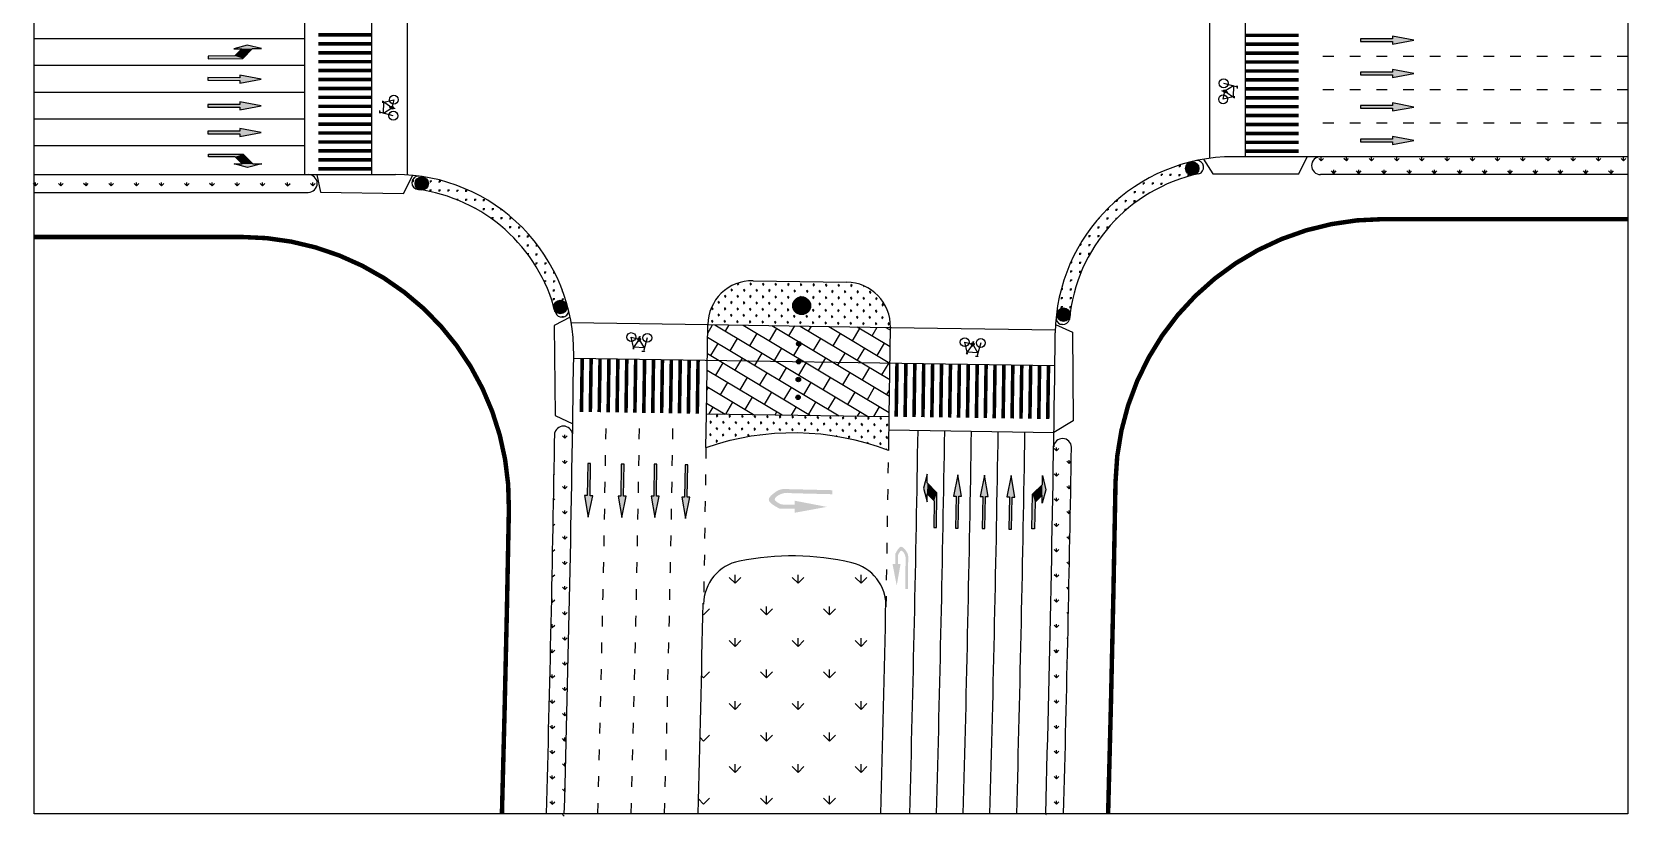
# Model space of a CAD drawing. Header units: millimetres. Extents: x -43661 to -43482, y 34136 to 34325.
# Drawn here: x -43661.1 to -43481.7, y 34136 to 34223.9 of the extents above; entities that cross this region are included whole.
import ezdxf

# ---------------------------------------------------------------- set-up
doc = ezdxf.new("R2010")
doc.units = ezdxf.units.MM
doc.linetypes.add('ACAD_ISO03W100', pattern=[30, 12, -18])
doc.linetypes.add('GHDLHX_500', pattern=[15.1, 12, -0.9, 0.4, -0.5, 0.4, -0.9])
for name, color, linetype in [('ROADMARK', 7, 'Continuous'), ('tj信号灯', 7, 'Continuous'), ('tj桩', 4, 'Continuous'), ('tj绿化带', 3, 'Continuous'), ('tj缓坡', 6, 'Continuous'), ('tj行人驻足区', 30, 'Continuous'), ('tj车道功能', 7, 'Continuous'), ('tj道路标线', 7, 'Continuous'), ('人行横道', 7, 'Continuous'), ('红线', 1, 'GHDLHX_500')]:
    doc.layers.add(name, color=color, linetype=linetype)
pattern_1 = [(179.1245107, (-5806.8841, 76238.623), (-0.717828526, -0.696219941), [0.1875, -1.226713563]), (134.1245107, (-5806.8841, 76238.623), (-0.717828526, -0.696219941), [0.1875, -0.8125]), (224.1245107, (-5806.8841, 76238.623), (0.696219941, -0.717828526), [0.1875, -0.8125])]
pattern_2 = [(314.12451, (-42129.0567, 34151.51604), (0.99988326, -0.01527958), [0.1875, -1.22671356]), (269.12451, (-42129.0567, 34151.516), (0.99988326, -0.0152796), [0.1875, -0.8125]), (359.12451, (-42129.0567, 34151.516), (0.0152796, 0.99988326), [0.1875, -0.8125])]

# ---------------------------------------------------------------- blocks, each defined once
blk = doc.blocks.new('BIKE')
at = {"layer": '人行横道'}
for p, q in [((0, 0), (0.35, 1.41)), ((0.35, 1.41), (0.25, 1.53)), ((0.25, 1.53), (0.55, 1.53)), ((0.28, 1.11), (1.51, 1.1)), ((0.28, 1.11), (0.9, 0.16)), ((0.9, 0.16), (0.87, -0.14)), ((0.9, 0.16), (1.6, 1.23)), ((0.9, 0.16), (0.95, 0.43)), ((1.8, -0.03), (0.9, 0.16)), ((0.95, 0.43), (1.01, 0.42)), ((1.6, 1.23), (1.42, 1.24)), ((1.51, 1.1), (1.8, -0.03)), ((0.87, -0.14), (0.77, -0.11))]:
    blk.add_line(p, q, dxfattribs=at)
for centre, radius in [((0, 0), 0.497), ((0.9, 0.16), 0.158), ((1.8, -0.03), 0.497)]:
    blk.add_circle(centre, radius, dxfattribs=at)
blk = doc.blocks.new('1W')
at = {"layer": 'ROADMARK', "color": 0}
blk.add_lwpolyline([(-0.225, -1.2), (-0.075, -1.2), (-0.075, -3), (0.075, -3), (0.075, -1.2), (0.225, -1.2), (0, 0)], close=True, dxfattribs=at)
for points in [[(-0.225, -1.2), (0.225, -1.2), (0, 0)], [(-0.075, -3), (0.075, -3), (-0.075, -1.2), (0.075, -1.2)]]:
    blk.add_solid(points, dxfattribs=at)
blk = doc.blocks.new('1WT')
at = {"layer": 'ROADMARK', "color": 0}
blk.add_lwpolyline([(0, 0), (0.2, -0.8), (0, -1.55), (0, -1.1), (-0.4, -1.5), (-0.4, -3), (-0.55, -3), (-0.55, -1.05), (0, -0.5)], close=True, dxfattribs=at)
for points in [[(0, 0), (0, -1.55), (0.2, -0.8)], [(-0.55, -1.05), (-0.4, -1.5), (0, -0.5), (0, -1.1)], [(-0.55, -1.05), (-0.4, -1.5), (-0.55, -3), (-0.4, -3)]]:
    blk.add_solid(points, dxfattribs=at)

msp = doc.modelspace()

# ---------------------------------------------------------------- hatches: boundary and pattern name
at = {"layer": 'tj信号灯'}
h = msp.add_hatch(color=4, dxfattribs=at)
edge = h.paths.add_edge_path()
edge.add_arc((-43530.86, 34208.63), 0.75, 0, 360)
h = msp.add_hatch(color=4, dxfattribs=at)
edge = h.paths.add_edge_path()
edge.add_arc((-43617.32, 34206.94), 0.75, 0, 360)
h = msp.add_hatch(color=1, dxfattribs=at)
edge = h.paths.add_edge_path()
edge.add_arc((-43574.69, 34193.24), 1, 0, 360)
h = msp.add_hatch(color=4, dxfattribs=at)
edge = h.paths.add_edge_path()
edge.add_arc((-43601.77, 34193.1), 0.75, 0, 360)
h = msp.add_hatch(color=4, dxfattribs=at)
edge = h.paths.add_edge_path()
edge.add_arc((-43545.3, 34192.24), 0.75, 0, 360)
at = {"layer": 'tj桩'}
h = msp.add_hatch(color=256, dxfattribs=at)
edge = h.paths.add_edge_path()
edge.add_arc((-43575, 34188.97), 0.25, 0, 360)
h = msp.add_hatch(color=256, dxfattribs=at)
edge = h.paths.add_edge_path()
edge.add_arc((-43575.03, 34186.97), 0.25, 0, 360)
h = msp.add_hatch(color=256, dxfattribs=at)
edge = h.paths.add_edge_path()
edge.add_arc((-43575.06, 34184.97), 0.25, 0, 360)
h = msp.add_hatch(color=256, dxfattribs=at)
edge = h.paths.add_edge_path()
edge.add_arc((-43575.09, 34182.97), 0.25, 0, 360)
at = {"layer": 'tj绿化带', "ltscale": 10}
h = msp.add_hatch(dxfattribs=at)
h.set_pattern_fill('GRASS', color=256, angle=89.1245, style=0)
h.set_pattern_definition(pattern_2)
h.paths.add_polyline_path([(-43530.77, 34207.89, -0.449151), (-43531.61, 34208.63, -1), (-43530.11, 34208.63, -0.309991), (-43530.59, 34207.93, -0.006449), (-43530.12, 34208.04, 0.862545), (-43530.34, 34209.52, 0.329707), (-43546.15, 34191.74, 0.785963), (-43544.64, 34191.7, -0.002938), (-43544.62, 34191.92, -0.799982), (-43546.05, 34192.24, -0.902838), (-43544.56, 34192.39, -0.306721)])
h = msp.add_hatch(dxfattribs=at)
h.set_pattern_fill('GRASS', color=256, angle=89.1245, style=0)
h.set_pattern_definition(pattern_2)
h.paths.add_polyline_path([(-43617.64, 34207.78, 0.911882), (-43617.84, 34206.29, -0.002637), (-43617.65, 34206.27, -0.288706), (-43618.07, 34206.94, -1), (-43616.57, 34206.94, -0.373931), (-43617.22, 34206.2, -0.287288), (-43602.51, 34193.18, -0.944217), (-43601.02, 34193.1, -0.715541), (-43602.36, 34192.64, -0.001859), (-43602.33, 34192.5, 0.827768), (-43600.83, 34192.68, 0.309678)])
at = {"layer": 'tj绿化带'}
h = msp.add_hatch(dxfattribs=at)
h.set_pattern_fill('GRASS', color=256, angle=449.1245, style=0)
h.set_pattern_definition(pattern_1)
h.paths.add_polyline_path([(-43574.22, 34190.95), (-43574.14, 34195.95), (-43580.14, 34196.05, 0.414214), (-43585.22, 34191.12)])
h.paths.add_polyline_path([(-43564.72, 34190.81, 0.414214), (-43569.64, 34195.88), (-43574.14, 34195.95), (-43574.22, 34190.95)])
h = msp.add_hatch(dxfattribs=at)
h.set_pattern_fill('GRASS', color=256, angle=449.1245, style=0)
h.set_pattern_definition(pattern_1)
h.paths.add_polyline_path([(-43574.4, 34178.96), (-43574.37, 34180.96), (-43585.37, 34181.12), (-43585.43, 34177.33, -0.093696)])
h.paths.add_polyline_path([(-43564.93, 34177.01), (-43564.87, 34180.81), (-43574.37, 34180.96), (-43574.4, 34178.96, -0.081099)])
at = {"layer": 'tj行人驻足区'}
h = msp.add_hatch(dxfattribs=at)
h.set_pattern_fill('AR-B816', color=256, scale=0.2, angle=329.1245, style=0)
h.set_pattern_definition([(329.1245107, (-5806.8841, 76238.623), (0.82107861, 1.373255225), []), (59.1245107, (-5806.8841, 76238.623), (-0.552176614, 2.194333837), [1.6, -1.6])])
h.paths.add_polyline_path([(-43574.37, 34180.96), (-43574.22, 34190.95), (-43585.22, 34191.12), (-43585.37, 34181.12)])
h.paths.add_polyline_path([(-43564.87, 34180.81), (-43564.72, 34190.81), (-43574.22, 34190.95), (-43574.37, 34180.96)])
at = {"layer": 'tj车道功能'}
h = msp.add_hatch(color=256, dxfattribs=at)
edge = h.paths.add_edge_path()
edge.add_spline(control_points=[(-43577.51, 34172.43), (-43578, 34172.1), (-43578.86, 34171.41), (-43577.75, 34170.81), (-43577.16, 34170.49)], knot_values=[0.245981, 0.245981, 0.245981, 0.245981, 1.178138, 2.212841, 2.212841, 2.212841, 2.212841], degree=3, periodic=0)
edge.add_line((-43577.16, 34170.49), (-43575.47, 34170.48))
edge.add_line((-43575.47, 34170.48), (-43575.47, 34170.03))
edge.add_line((-43575.47, 34170.03), (-43571.87, 34170.69))
edge.add_line((-43571.87, 34170.69), (-43575.46, 34171.38))
edge.add_line((-43575.46, 34171.38), (-43575.46, 34170.93))
edge.add_line((-43575.46, 34170.93), (-43576.96, 34170.96))
edge.add_spline(control_points=[(-43576.96, 34170.96), (-43577.33, 34171.14), (-43578.15, 34171.54), (-43576.74, 34172.36), (-43576.07, 34172.26), (-43575.76, 34172.22)], knot_values=[0, 0, 0, 0, 0.623701, 1.403448, 2.063553, 2.063553, 2.063553, 2.063553], degree=3, periodic=0)
edge.add_line((-43575.76, 34172.22), (-43571.26, 34172.11))
edge.add_line((-43571.26, 34172.11), (-43571.25, 34172.56))
edge.add_line((-43571.25, 34172.56), (-43576.64, 34172.69))
edge.add_arc((-43576.67, 34171.19), 1.5, 1888.6468, 1923.7143)
h = msp.add_hatch(color=256, dxfattribs=at)
edge = h.paths.add_edge_path()
edge.add_spline(control_points=[(-43562.9, 34165.65), (-43563.12, 34165.98), (-43563.59, 34166.54), (-43563.98, 34165.8), (-43564.19, 34165.41)], knot_values=[0.245981, 0.245981, 0.245981, 0.245981, 1.178138, 2.212841, 2.212841, 2.212841, 2.212841], degree=3, periodic=0)
edge.add_line((-43564.19, 34165.41), (-43564.19, 34164.27))
edge.add_line((-43564.19, 34164.27), (-43564.49, 34164.27))
edge.add_line((-43564.49, 34164.27), (-43564.02, 34161.87))
edge.add_line((-43564.02, 34161.87), (-43563.59, 34164.28))
edge.add_line((-43563.59, 34164.28), (-43563.89, 34164.28))
edge.add_line((-43563.89, 34164.28), (-43563.88, 34165.27))
edge.add_spline(control_points=[(-43563.88, 34165.27), (-43563.76, 34165.52), (-43563.5, 34166.07), (-43562.95, 34165.14), (-43563.01, 34164.69), (-43563.03, 34164.48)], knot_values=[0, 0, 0, 0, 0.623701, 1.403448, 2.063553, 2.063553, 2.063553, 2.063553], degree=3, periodic=0)
edge.add_line((-43563.03, 34164.48), (-43563.07, 34161.48))
edge.add_line((-43563.07, 34161.48), (-43562.77, 34161.48))
edge.add_line((-43562.77, 34161.48), (-43562.73, 34165.07))
edge.add_arc((-43563.73, 34165.08), 1, 1799.2911, 1834.3587)

# ---------------------------------------------------------------- linework, layer by layer
msp.add_lwpolyline([(-43660.8, 34324.41), (-43481.99, 34324.41), (-43481.99, 34136.29), (-43660.8, 34136.29)], close=True)
at = {"layer": 'tj信号灯', "color": 4}
for centre in [(-43530.86, 34208.63), (-43617.32, 34206.94), (-43601.77, 34193.1), (-43545.3, 34192.24)]:
    msp.add_circle(centre, 0.75, dxfattribs=at)
at = {"layer": 'tj信号灯', "color": 1}
msp.add_circle((-43574.69, 34193.24), 1, dxfattribs=at)
at = {"layer": 'tj桩'}
for centre in [(-43575, 34188.97), (-43575.03, 34186.97), (-43575.06, 34184.97), (-43575.09, 34182.97)]:
    msp.add_circle(centre, 0.25, dxfattribs=at)
at = {"layer": 'tj绿化带'}
for p, q in [((-43481.99, 34209.95), (-43526.23, 34209.95)), ((-43660.8, 34207.95), (-43620.26, 34207.95)), ((-43481.99, 34207.95), (-43516.47, 34207.95)), ((-43660.8, 34205.95), (-43630.05, 34205.95)), ((-43580.14, 34196.05), (-43569.64, 34195.88)), ((-43585.22, 34191.12), (-43585.22, 34191.12)), ((-43564.72, 34190.81), (-43564.72, 34190.81)), ((-43585.43, 34177.33), (-43585.37, 34181.12))]:
    msp.add_line(p, q, dxfattribs=at)
at = {"layer": 'tj绿化带', "ltscale": 10}
for p, q in [((-43516.4, 34209.5), (-43516.67, 34209.76)), ((-43516.4, 34209.5), (-43516.4, 34209.87)), ((-43516.4, 34209.5), (-43516.14, 34209.76)), ((-43514.99, 34208.08), (-43514.99, 34208.46)), ((-43513.57, 34209.5), (-43513.84, 34209.76)), ((-43513.57, 34209.5), (-43513.57, 34209.87)), ((-43513.57, 34209.5), (-43513.31, 34209.76)), ((-43512.16, 34208.08), (-43512.16, 34208.46)), ((-43510.74, 34209.5), (-43511.01, 34209.76)), ((-43510.74, 34209.5), (-43510.74, 34209.87)), ((-43510.74, 34209.5), (-43510.48, 34209.76)), ((-43509.33, 34208.08), (-43509.33, 34208.46)), ((-43507.91, 34209.5), (-43508.18, 34209.76)), ((-43507.91, 34209.5), (-43507.91, 34209.87)), ((-43507.91, 34209.5), (-43507.65, 34209.76)), ((-43506.5, 34208.08), (-43506.5, 34208.46)), ((-43505.09, 34209.5), (-43505.35, 34209.76)), ((-43505.09, 34209.5), (-43505.09, 34209.87)), ((-43505.09, 34209.5), (-43504.82, 34209.76)), ((-43503.67, 34208.08), (-43503.67, 34208.46)), ((-43502.26, 34209.5), (-43502.52, 34209.76)), ((-43502.26, 34209.5), (-43502.26, 34209.87)), ((-43502.26, 34209.5), (-43501.99, 34209.76)), ((-43500.84, 34208.08), (-43500.84, 34208.46)), ((-43499.43, 34209.5), (-43499.69, 34209.76)), ((-43499.43, 34209.5), (-43499.43, 34209.87)), ((-43499.43, 34209.5), (-43499.16, 34209.76)), ((-43498.02, 34208.08), (-43498.02, 34208.46)), ((-43496.6, 34209.5), (-43496.87, 34209.76)), ((-43496.6, 34209.5), (-43496.6, 34209.87)), ((-43496.6, 34209.5), (-43496.34, 34209.76)), ((-43495.19, 34208.08), (-43495.19, 34208.46)), ((-43493.77, 34209.5), (-43494.04, 34209.76)), ((-43493.77, 34209.5), (-43493.77, 34209.87)), ((-43493.77, 34209.5), (-43493.51, 34209.76)), ((-43492.36, 34208.08), (-43492.36, 34208.46)), ((-43490.94, 34209.5), (-43491.21, 34209.76)), ((-43490.94, 34209.5), (-43490.94, 34209.87)), ((-43490.94, 34209.5), (-43490.68, 34209.76)), ((-43489.53, 34208.08), (-43489.53, 34208.46)), ((-43488.12, 34209.5), (-43488.38, 34209.76)), ((-43488.12, 34209.5), (-43488.12, 34209.87)), ((-43488.12, 34209.5), (-43487.85, 34209.76)), ((-43486.7, 34208.08), (-43486.7, 34208.46)), ((-43485.29, 34209.5), (-43485.55, 34209.76)), ((-43485.29, 34209.5), (-43485.29, 34209.87)), ((-43485.29, 34209.5), (-43485.02, 34209.76)), ((-43483.87, 34208.08), (-43483.87, 34208.46)), ((-43482.46, 34209.5), (-43482.72, 34209.76)), ((-43482.46, 34209.5), (-43482.46, 34209.87)), ((-43482.46, 34209.5), (-43482.19, 34209.76)), ((-43660.65, 34206.67), (-43660.92, 34206.94)), ((-43660.65, 34206.67), (-43660.65, 34207.05)), ((-43660.65, 34206.67), (-43660.38, 34206.94)), ((-43657.82, 34206.67), (-43658.09, 34206.94)), ((-43657.82, 34206.67), (-43657.82, 34207.05)), ((-43657.82, 34206.67), (-43657.56, 34206.94)), ((-43654.99, 34206.67), (-43655.26, 34206.94)), ((-43654.99, 34206.67), (-43654.99, 34207.05)), ((-43654.99, 34206.67), (-43654.73, 34206.94)), ((-43652.16, 34206.67), (-43652.43, 34206.94)), ((-43652.16, 34206.67), (-43652.16, 34207.05)), ((-43652.16, 34206.67), (-43651.9, 34206.94)), ((-43649.34, 34206.67), (-43649.6, 34206.94)), ((-43649.34, 34206.67), (-43649.34, 34207.05)), ((-43649.34, 34206.67), (-43649.07, 34206.94)), ((-43646.51, 34206.67), (-43646.77, 34206.94)), ((-43646.51, 34206.67), (-43646.51, 34207.05)), ((-43646.51, 34206.67), (-43646.24, 34206.94)), ((-43643.68, 34206.67), (-43643.94, 34206.94)), ((-43643.68, 34206.67), (-43643.68, 34207.05)), ((-43643.68, 34206.67), (-43643.41, 34206.94)), ((-43640.85, 34206.67), (-43641.12, 34206.94)), ((-43640.85, 34206.67), (-43640.85, 34207.05)), ((-43640.85, 34206.67), (-43640.59, 34206.94)), ((-43638.02, 34206.67), (-43638.29, 34206.94)), ((-43638.02, 34206.67), (-43638.02, 34207.05)), ((-43638.02, 34206.67), (-43637.76, 34206.94)), ((-43635.19, 34206.67), (-43635.46, 34206.94)), ((-43635.19, 34206.67), (-43635.19, 34207.05)), ((-43635.19, 34206.67), (-43634.93, 34206.94)), ((-43632.37, 34206.67), (-43632.63, 34206.94)), ((-43632.37, 34206.67), (-43632.37, 34207.05)), ((-43632.37, 34206.67), (-43632.1, 34206.94)), ((-43629.54, 34206.67), (-43629.8, 34206.94)), ((-43629.54, 34206.67), (-43629.54, 34207.05)), ((-43629.54, 34206.67), (-43629.27, 34206.94)), ((-43514.99, 34208.08), (-43515.25, 34208.35)), ((-43514.99, 34208.08), (-43514.72, 34208.35)), ((-43512.16, 34208.08), (-43512.42, 34208.35)), ((-43512.16, 34208.08), (-43511.89, 34208.35)), ((-43509.33, 34208.08), (-43509.59, 34208.35)), ((-43509.33, 34208.08), (-43509.06, 34208.35)), ((-43506.5, 34208.08), (-43506.77, 34208.35)), ((-43506.5, 34208.08), (-43506.24, 34208.35)), ((-43503.67, 34208.08), (-43503.94, 34208.35)), ((-43503.67, 34208.08), (-43503.41, 34208.35)), ((-43500.84, 34208.08), (-43501.11, 34208.35)), ((-43500.84, 34208.08), (-43500.58, 34208.35)), ((-43498.02, 34208.08), (-43498.28, 34208.35)), ((-43498.02, 34208.08), (-43497.75, 34208.35)), ((-43495.19, 34208.08), (-43495.45, 34208.35)), ((-43495.19, 34208.08), (-43494.92, 34208.35)), ((-43492.36, 34208.08), (-43492.62, 34208.35)), ((-43492.36, 34208.08), (-43492.09, 34208.35)), ((-43489.53, 34208.08), (-43489.8, 34208.35)), ((-43489.53, 34208.08), (-43489.26, 34208.35)), ((-43486.7, 34208.08), (-43486.97, 34208.35)), ((-43486.7, 34208.08), (-43486.44, 34208.35)), ((-43483.87, 34208.08), (-43484.14, 34208.35)), ((-43483.87, 34208.08), (-43483.61, 34208.35)), ((-43601.25, 34178.39), (-43601.52, 34178.65)), ((-43601.25, 34178.39), (-43601.25, 34178.76)), ((-43601.25, 34178.39), (-43600.99, 34178.65)), ((-43602.42, 34177.22), (-43602.4, 34177.24)), ((-43546.1, 34176.97), (-43546.36, 34177.24)), ((-43546.1, 34176.97), (-43546.1, 34177.35)), ((-43546.1, 34176.97), (-43545.83, 34177.24)), ((-43602.47, 34174.34), (-43602.4, 34174.41)), ((-43601.25, 34175.56), (-43601.52, 34175.82)), ((-43601.25, 34175.56), (-43601.25, 34175.93)), ((-43601.25, 34175.56), (-43600.99, 34175.82)), ((-43546.1, 34174.14), (-43546.36, 34174.41)), ((-43546.1, 34174.14), (-43546.1, 34174.52)), ((-43546.1, 34174.14), (-43545.83, 34174.41)), ((-43544.68, 34175.56), (-43544.95, 34175.82)), ((-43544.68, 34175.56), (-43544.68, 34175.93)), ((-43544.68, 34175.56), (-43544.43, 34175.81)), ((-43601.25, 34172.73), (-43601.52, 34172.99)), ((-43601.25, 34172.73), (-43601.25, 34173.1)), ((-43601.25, 34172.73), (-43600.99, 34172.99)), ((-43544.68, 34172.73), (-43544.95, 34172.99)), ((-43544.68, 34172.73), (-43544.68, 34173.1)), ((-43544.68, 34172.73), (-43544.48, 34172.93)), ((-43602.52, 34171.46), (-43602.4, 34171.58)), ((-43546.1, 34171.32), (-43546.36, 34171.58)), ((-43546.1, 34171.32), (-43546.1, 34171.69)), ((-43546.1, 34171.32), (-43545.83, 34171.58)), ((-43601.25, 34169.9), (-43601.52, 34170.17)), ((-43601.25, 34169.9), (-43601.25, 34170.28)), ((-43601.25, 34169.9), (-43600.99, 34170.17)), ((-43544.68, 34169.9), (-43544.95, 34170.17)), ((-43544.68, 34169.9), (-43544.68, 34170.28)), ((-43544.68, 34169.9), (-43544.53, 34170.05)), ((-43602.57, 34168.58), (-43602.4, 34168.75)), ((-43601.25, 34167.07), (-43601.52, 34167.34)), ((-43601.25, 34167.07), (-43601.25, 34167.45)), ((-43601.25, 34167.07), (-43600.99, 34167.34)), ((-43546.1, 34168.49), (-43546.36, 34168.75)), ((-43546.1, 34168.49), (-43546.1, 34168.86)), ((-43546.1, 34168.49), (-43545.83, 34168.75)), ((-43544.68, 34167.07), (-43544.95, 34167.34)), ((-43544.68, 34167.07), (-43544.68, 34167.45)), ((-43602.63, 34165.7), (-43602.4, 34165.92)), ((-43546.1, 34165.66), (-43546.36, 34165.92)), ((-43546.1, 34165.66), (-43546.1, 34166.03)), ((-43546.1, 34165.66), (-43545.83, 34165.92)), ((-43544.68, 34167.07), (-43544.59, 34167.17)), ((-43601.25, 34164.24), (-43601.52, 34164.51)), ((-43601.25, 34164.24), (-43601.25, 34164.62)), ((-43601.25, 34164.24), (-43600.99, 34164.51)), ((-43544.68, 34164.24), (-43544.95, 34164.51)), ((-43544.68, 34164.24), (-43544.68, 34164.62)), ((-43544.68, 34164.24), (-43544.64, 34164.29)), ((-43602.67, 34162.83), (-43602.68, 34162.85)), ((-43602.67, 34162.83), (-43602.67, 34163.2)), ((-43602.67, 34162.83), (-43602.4, 34163.09)), ((-43582.16, 34162.12), (-43582.82, 34162.79)), ((-43582.16, 34162.12), (-43582.16, 34163.06)), ((-43582.16, 34162.12), (-43581.5, 34162.79)), ((-43575.09, 34162.12), (-43575.75, 34162.79)), ((-43575.09, 34162.12), (-43575.09, 34163.06)), ((-43575.09, 34162.12), (-43574.43, 34162.79)), ((-43568.02, 34162.12), (-43568.68, 34162.79)), ((-43568.02, 34162.12), (-43568.02, 34163.06)), ((-43568.02, 34162.12), (-43567.36, 34162.79)), ((-43546.1, 34162.83), (-43546.36, 34163.09)), ((-43546.1, 34162.83), (-43546.1, 34163.2)), ((-43546.1, 34162.83), (-43545.83, 34163.09)), ((-43602.67, 34160), (-43602.74, 34160.08)), ((-43602.67, 34160), (-43602.67, 34160.38)), ((-43602.67, 34160), (-43602.4, 34160.27)), ((-43601.25, 34161.42), (-43601.52, 34161.68)), ((-43601.25, 34161.42), (-43601.25, 34161.79)), ((-43601.25, 34161.42), (-43600.99, 34161.68)), ((-43546.1, 34160), (-43546.36, 34160.27)), ((-43546.1, 34160), (-43546.1, 34160.38)), ((-43546.1, 34160), (-43545.83, 34160.27)), ((-43544.7, 34161.43), (-43544.95, 34161.68)), ((-43601.25, 34158.59), (-43601.52, 34158.85)), ((-43601.25, 34158.59), (-43601.25, 34158.96)), ((-43601.25, 34158.59), (-43600.99, 34158.85)), ((-43585.7, 34158.59), (-43585.77, 34158.66)), ((-43585.7, 34158.59), (-43585.03, 34159.25)), ((-43578.63, 34158.59), (-43579.29, 34159.25)), ((-43578.63, 34158.59), (-43578.63, 34159.52)), ((-43578.63, 34158.59), (-43577.96, 34159.25)), ((-43571.55, 34158.59), (-43572.22, 34159.25)), ((-43571.55, 34158.59), (-43571.55, 34159.52)), ((-43571.55, 34158.59), (-43570.89, 34159.25)), ((-43544.76, 34158.66), (-43544.95, 34158.85)), ((-43602.67, 34157.17), (-43602.8, 34157.31)), ((-43602.67, 34157.17), (-43602.67, 34157.55)), ((-43602.67, 34157.17), (-43602.4, 34157.44)), ((-43546.1, 34157.17), (-43546.36, 34157.44)), ((-43546.1, 34157.17), (-43546.1, 34157.55)), ((-43546.1, 34157.17), (-43545.83, 34157.44)), ((-43602.67, 34154.34), (-43602.67, 34154.72)), ((-43601.25, 34155.76), (-43601.52, 34156.02)), ((-43601.25, 34155.76), (-43601.25, 34156.13)), ((-43601.25, 34155.76), (-43600.99, 34156.02)), ((-43582.16, 34155.05), (-43582.82, 34155.71)), ((-43582.16, 34155.05), (-43582.16, 34155.99)), ((-43582.16, 34155.05), (-43581.5, 34155.71)), ((-43575.09, 34155.05), (-43575.75, 34155.71)), ((-43575.09, 34155.05), (-43575.09, 34155.99)), ((-43575.09, 34155.05), (-43574.43, 34155.71)), ((-43568.02, 34155.05), (-43568.68, 34155.71)), ((-43568.02, 34155.05), (-43568.02, 34155.99)), ((-43568.02, 34155.05), (-43567.36, 34155.71)), ((-43546.1, 34154.34), (-43546.1, 34154.72)), ((-43544.82, 34155.89), (-43544.95, 34156.02)), ((-43602.67, 34154.34), (-43602.86, 34154.54)), ((-43602.67, 34154.34), (-43602.4, 34154.61)), ((-43601.25, 34152.93), (-43601.52, 34153.2)), ((-43601.25, 34152.93), (-43601.25, 34153.31)), ((-43601.25, 34152.93), (-43600.99, 34153.2)), ((-43546.1, 34154.34), (-43546.36, 34154.61)), ((-43546.1, 34154.34), (-43545.83, 34154.61)), ((-43544.88, 34153.13), (-43544.95, 34153.2)), ((-43602.67, 34151.52), (-43602.93, 34151.77)), ((-43602.67, 34151.52), (-43602.67, 34151.89)), ((-43602.67, 34151.52), (-43602.4, 34151.78)), ((-43585.7, 34151.52), (-43585.92, 34151.74)), ((-43585.7, 34151.52), (-43585.03, 34152.18)), ((-43578.63, 34151.52), (-43579.29, 34152.18)), ((-43578.63, 34151.52), (-43578.63, 34152.45)), ((-43578.63, 34151.52), (-43577.96, 34152.18)), ((-43571.55, 34151.52), (-43572.22, 34152.18)), ((-43571.55, 34151.52), (-43571.55, 34152.45)), ((-43571.55, 34151.52), (-43570.89, 34152.18)), ((-43546.1, 34151.52), (-43546.36, 34151.78)), ((-43546.1, 34151.52), (-43546.1, 34151.89)), ((-43546.1, 34151.52), (-43545.83, 34151.78)), ((-43601.25, 34150.1), (-43601.52, 34150.37)), ((-43601.25, 34150.1), (-43601.25, 34150.48)), ((-43601.25, 34150.1), (-43600.99, 34150.37)), ((-43544.94, 34150.36), (-43544.95, 34150.37)), ((-43602.67, 34148.69), (-43602.93, 34148.95)), ((-43602.67, 34148.69), (-43602.67, 34149.06)), ((-43602.67, 34148.69), (-43602.4, 34148.95)), ((-43601.25, 34147.27), (-43601.52, 34147.54)), ((-43601.25, 34147.27), (-43601.25, 34147.65)), ((-43601.25, 34147.27), (-43601.03, 34147.5)), ((-43582.16, 34147.98), (-43582.82, 34148.64)), ((-43582.16, 34147.98), (-43582.16, 34148.92)), ((-43582.16, 34147.98), (-43581.5, 34148.64)), ((-43575.09, 34147.98), (-43575.75, 34148.64)), ((-43575.09, 34147.98), (-43575.09, 34148.92)), ((-43575.09, 34147.98), (-43574.43, 34148.64)), ((-43568.02, 34147.98), (-43568.68, 34148.64)), ((-43568.02, 34147.98), (-43568.02, 34148.92)), ((-43568.02, 34147.98), (-43567.36, 34148.64)), ((-43546.1, 34148.69), (-43546.36, 34148.95)), ((-43546.1, 34148.69), (-43546.1, 34149.06)), ((-43546.1, 34148.69), (-43545.83, 34148.95)), ((-43602.67, 34145.86), (-43602.93, 34146.12)), ((-43602.67, 34145.86), (-43602.67, 34146.23)), ((-43602.67, 34145.86), (-43602.4, 34146.12)), ((-43546.1, 34145.86), (-43546.36, 34146.12)), ((-43546.1, 34145.86), (-43546.1, 34146.23)), ((-43546.1, 34145.86), (-43545.83, 34146.12)), ((-43601.25, 34144.44), (-43601.52, 34144.71)), ((-43601.25, 34144.44), (-43601.25, 34144.82)), ((-43601.25, 34144.44), (-43601.1, 34144.6)), ((-43585.7, 34144.44), (-43586.09, 34144.84)), ((-43585.7, 34144.44), (-43585.03, 34145.11)), ((-43578.63, 34144.44), (-43579.29, 34145.11)), ((-43578.63, 34144.44), (-43578.63, 34145.38)), ((-43578.63, 34144.44), (-43577.96, 34145.11)), ((-43571.55, 34144.44), (-43572.22, 34145.11)), ((-43571.55, 34144.44), (-43571.55, 34145.38)), ((-43571.55, 34144.44), (-43570.89, 34145.11)), ((-43602.67, 34143.03), (-43602.93, 34143.3)), ((-43602.67, 34143.03), (-43602.67, 34143.41)), ((-43602.67, 34143.03), (-43602.4, 34143.3)), ((-43546.1, 34143.03), (-43546.36, 34143.3)), ((-43546.1, 34143.03), (-43546.1, 34143.41)), ((-43546.1, 34143.03), (-43545.83, 34143.3)), ((-43602.67, 34140.2), (-43602.93, 34140.47)), ((-43602.67, 34140.2), (-43602.67, 34140.58)), ((-43602.67, 34140.2), (-43602.4, 34140.47)), ((-43601.25, 34141.62), (-43601.52, 34141.88)), ((-43601.25, 34141.62), (-43601.25, 34141.99)), ((-43601.25, 34141.62), (-43601.18, 34141.69)), ((-43582.16, 34140.91), (-43582.82, 34141.57)), ((-43582.16, 34140.91), (-43582.16, 34141.85)), ((-43582.16, 34140.91), (-43581.5, 34141.57)), ((-43575.09, 34140.91), (-43575.75, 34141.57)), ((-43575.09, 34140.91), (-43575.09, 34141.85)), ((-43575.09, 34140.91), (-43574.43, 34141.57)), ((-43568.02, 34140.91), (-43568.68, 34141.57)), ((-43568.02, 34140.91), (-43568.02, 34141.85)), ((-43568.02, 34140.91), (-43567.36, 34141.57)), ((-43546.1, 34140.2), (-43546.36, 34140.47)), ((-43546.1, 34140.2), (-43546.1, 34140.58)), ((-43546.1, 34140.2), (-43545.83, 34140.47)), ((-43601.25, 34138.79), (-43601.52, 34139.05)), ((-43601.25, 34138.79), (-43601.25, 34139.16)), ((-43601.25, 34138.79), (-43601.25, 34138.79)), ((-43602.67, 34137.37), (-43602.93, 34137.64)), ((-43602.67, 34137.37), (-43602.67, 34137.75)), ((-43602.67, 34137.37), (-43602.4, 34137.64)), ((-43585.7, 34137.37), (-43586.27, 34137.95)), ((-43585.7, 34137.37), (-43585.03, 34138.04)), ((-43578.63, 34137.37), (-43579.29, 34138.04)), ((-43578.63, 34137.37), (-43578.63, 34138.31)), ((-43578.63, 34137.37), (-43577.96, 34138.04)), ((-43571.55, 34137.37), (-43572.22, 34138.04)), ((-43571.55, 34137.37), (-43571.55, 34138.31)), ((-43571.55, 34137.37), (-43570.89, 34138.04)), ((-43546.1, 34137.37), (-43546.36, 34137.64)), ((-43546.1, 34137.37), (-43546.1, 34137.75)), ((-43546.1, 34137.37), (-43545.83, 34137.64)), ((-43601.33, 34136.03), (-43601.52, 34136.22)), ((-43547.3, 34136.17), (-43547.25, 34136.22))]:
    msp.add_line(p, q, dxfattribs=at)
at = {"layer": 'tj绿化带'}
for centre, radius, start, end in [((-43526.23, 34189.95), 20, 90, 179.2745), ((-43516.47, 34208.95), 1, 90, 270), ((-43630.05, 34206.95), 1, 270, 90), ((-43526.23, 34189.95), 18.5, 102.1603, 174.576), ((-43580.22, 34191.05), 5, 89.1245, 179.1245), ((-43569.72, 34190.89), 5, 359.1245, 89.1245), ((-47243.93, 34237.03), 3698, 358.43897, 359.27448), ((-47243.93, 34237.03), 3679.5, 359.06533, 359.12451), ((-43575.61, 34148.98), 30, 69.1461, 109.103), ((-47243.93, 34237.03), 3700, 358.43982, 359.07631), ((-43580.7, 34159.71), 5, 101.2469, 179.1245), ((-43575.82, 34135.19), 30, 77.0022, 101.2469), ((-43570.2, 34159.55), 5, 359.1245, 77.0022), ((-47243.93, 34237.03), 3679.5, 358.43112, 358.8025), ((-47243.93, 34237.03), 3659, 358.42233, 358.79192)]:
    msp.add_arc(centre, radius, start, end, dxfattribs=at)
at = {"layer": 'tj绿化带', "ltscale": 10}
for centre, radius, start, end in [((-43530.34, 34208.76), 0.76, 286.906, 90.023), ((-43617.67, 34207.03), 0.753, 87.8632, 267.2446), ((-43601.59, 34192.73), 0.77, 197.2908, 355.7583), ((-43545.39, 34191.9), 0.774, 192.2094, 344.8735), ((-43601.42, 34178.71), 1.03, 358.6171, 160.8834), ((-43545.41, 34177.35), 1, 2.1796, 176.0455)]:
    msp.add_arc(centre, radius, start, end, dxfattribs=at)
at = {"layer": 'tj绿化带', "ltscale": 0.1}
for centre, radius, start, end in [((-43620.26, 34187.95), 20, 359.224, 90), ((-43620.26, 34187.95), 18.5, 14.2418, 82.4782), ((-47243.93, 34237.03), 3644, 358.41583, 359.22404), ((-47243.93, 34237.03), 3642, 358.41496, 359.08772)]:
    msp.add_arc(centre, radius, start, end, dxfattribs=at)
at = {"layer": 'tj缓坡', "ltscale": 10}
for points in [[(-43529.6, 34209.67), (-43528.55, 34208.02), (-43518.89, 34208.04), (-43517.97, 34209.95)], [(-43600.67, 34191.96), (-43602.46, 34191.02), (-43602.34, 34180.95), (-43600.37, 34179.99)], [(-43546.19, 34191.14), (-43544.28, 34190.29), (-43544.24, 34180.32), (-43546.38, 34179.03)]]:
    msp.add_lwpolyline(points, dxfattribs=at)
at = {"layer": 'tj缓坡'}
msp.add_lwpolyline([(-43629.1, 34207.93), (-43628.67, 34205.97), (-43619.35, 34205.81), (-43618.32, 34207.86)], dxfattribs=at)
at = {"layer": 'tj行人驻足区'}
for p, q in [((-43585.37, 34181.12), (-43585.22, 34191.12)), ((-43585.22, 34191.12), (-43564.72, 34190.81)), ((-43564.87, 34180.81), (-43564.72, 34190.81)), ((-43564.72, 34190.81), (-43564.61, 34190.81)), ((-43585.37, 34181.12), (-43564.87, 34180.81))]:
    msp.add_line(p, q, dxfattribs=at)
at = {"layer": 'tj道路标线'}
for p, q in [((-43630.43, 34207.95), (-43630.43, 34226.45)), ((-43622.93, 34207.95), (-43622.93, 34226.45)), ((-43618.93, 34207.95), (-43618.93, 34226.45)), ((-43528.93, 34224.95), (-43528.93, 34209.77)), ((-43524.93, 34224.95), (-43524.93, 34209.95)), ((-43660.8, 34223.2), (-43630.43, 34223.2)), ((-43660.8, 34220.2), (-43630.43, 34220.2)), ((-43660.8, 34217.2), (-43630.43, 34217.2)), ((-43660.8, 34214.2), (-43630.43, 34214.2)), ((-43660.8, 34211.2), (-43630.43, 34211.2))]:
    msp.add_line(p, q, dxfattribs=at)
at = {"layer": 'tj道路标线', "linetype": 'ACAD_ISO03W100', "ltscale": 0.1}
for p, q in [((-43481.99, 34221.2), (-43517.43, 34221.2)), ((-43481.99, 34217.45), (-43517.43, 34217.45)), ((-43481.99, 34213.7), (-43517.43, 34213.7)), ((-43585.43, 34177.33), (-43585.69, 34159.78)), ((-43565.2, 34159.47), (-43564.93, 34177.01))]:
    msp.add_line(p, q, dxfattribs=at)
at = {"layer": 'tj道路标线', "ltscale": 10}
for p, q in [((-43600.55, 34191.36), (-43585.22, 34191.12)), ((-43564.72, 34190.81), (-43546.22, 34190.53)), ((-43600.27, 34187.35), (-43546.27, 34186.53)), ((-43564.89, 34179.31), (-43546.38, 34179.03))]:
    msp.add_line(p, q, dxfattribs=at)
at = {"layer": 'tj道路标线', "const_width": 0.4}
for points in [[(-43628.93, 34223.6), (-43622.93, 34223.6)], [(-43628.93, 34222.6), (-43622.93, 34222.6)], [(-43518.93, 34223.56), (-43524.93, 34223.56)], [(-43628.93, 34221.6), (-43622.93, 34221.6)], [(-43518.93, 34222.56), (-43524.93, 34222.56)], [(-43518.93, 34221.56), (-43524.93, 34221.56)], [(-43518.93, 34220.56), (-43524.93, 34220.56)], [(-43518.93, 34219.56), (-43524.93, 34219.56)], [(-43628.93, 34218.6), (-43622.93, 34218.6)], [(-43518.93, 34218.56), (-43524.93, 34218.56)], [(-43518.93, 34217.56), (-43524.93, 34217.56)], [(-43628.93, 34215.6), (-43622.93, 34215.6)], [(-43518.93, 34216.56), (-43524.93, 34216.56)], [(-43518.93, 34215.56), (-43524.93, 34215.56)], [(-43518.93, 34214.56), (-43524.93, 34214.56)], [(-43628.93, 34212.6), (-43622.93, 34212.6)], [(-43518.93, 34213.56), (-43524.93, 34213.56)], [(-43518.93, 34212.56), (-43524.93, 34212.56)], [(-43518.93, 34211.56), (-43524.93, 34211.56)], [(-43518.93, 34210.56), (-43524.93, 34210.56)], [(-43628.93, 34209.6), (-43622.93, 34209.6)], [(-43597.31, 34187.31), (-43597.4, 34181.31)], [(-43594.31, 34187.26), (-43594.4, 34181.26)], [(-43591.31, 34187.21), (-43591.4, 34181.22)], [(-43590.31, 34187.2), (-43590.4, 34181.2)], [(-43589.31, 34187.18), (-43589.4, 34181.19)], [(-43588.31, 34187.17), (-43588.4, 34181.17)], [(-43587.31, 34187.15), (-43587.4, 34181.15)], [(-43586.31, 34187.14), (-43586.4, 34181.14)], [(-43563.99, 34186.8), (-43564.08, 34180.8)], [(-43562.99, 34186.78), (-43563.08, 34180.78)], [(-43559.99, 34186.74), (-43560.08, 34180.74)], [(-43556.99, 34186.69), (-43557.08, 34180.69)], [(-43553.99, 34186.64), (-43554.08, 34180.65)], [(-43550.99, 34186.6), (-43551.08, 34180.6)], [(-43549.99, 34186.58), (-43550.08, 34180.58)], [(-43548.99, 34186.57), (-43549.08, 34180.57)], [(-43547.99, 34186.55), (-43548.08, 34180.55)], [(-43546.99, 34186.54), (-43547.08, 34180.54)]]:
    msp.add_lwpolyline(points, dxfattribs=at)
at = {"layer": 'tj道路标线'}
for points in [[(-43628.93, 34220.6, 0.4, 0.4, 0), (-43622.93, 34220.6, 0.4, 0.4, 0)], [(-43628.93, 34219.6, 0.4, 0.4, 0), (-43622.93, 34219.6, 0.4, 0.4, 0)], [(-43628.93, 34217.6, 0.4, 0.4, 0), (-43622.93, 34217.6, 0.4, 0.4, 0)], [(-43628.93, 34216.6, 0.4, 0.4, 0), (-43622.93, 34216.6, 0.4, 0.4, 0)], [(-43628.93, 34214.6, 0.4, 0.4, 0), (-43622.93, 34214.6, 0.4, 0.4, 0)], [(-43628.93, 34213.6, 0.4, 0.4, 0), (-43622.93, 34213.6, 0.4, 0.4, 0)], [(-43628.93, 34211.6, 0.4, 0.4, 0), (-43622.93, 34211.6, 0.4, 0.4, 0)], [(-43628.93, 34210.6, 0.4, 0.4, 0), (-43622.93, 34210.6, 0.4, 0.4, 0)], [(-43628.93, 34208.6, 0.4, 0.4, 0), (-43622.93, 34208.6, 0.4, 0.4, 0)], [(-43599.31, 34187.34, 0.4, 0.4, 0), (-43599.4, 34181.34, 0.4, 0.4, 0)], [(-43598.31, 34187.32, 0.4, 0.4, 0), (-43598.4, 34181.32, 0.4, 0.4, 0)], [(-43596.31, 34187.29, 0.4, 0.4, 0), (-43596.4, 34181.29, 0.4, 0.4, 0)], [(-43595.31, 34187.28, 0.4, 0.4, 0), (-43595.4, 34181.28, 0.4, 0.4, 0)], [(-43593.31, 34187.25, 0.4, 0.4, 0), (-43593.4, 34181.25, 0.4, 0.4, 0)], [(-43592.31, 34187.23, 0.4, 0.4, 0), (-43592.4, 34181.23, 0.4, 0.4, 0)], [(-43561.99, 34186.77, 0.4, 0.4, 0), (-43562.08, 34180.77, 0.4, 0.4, 0)], [(-43560.99, 34186.75, 0.4, 0.4, 0), (-43561.08, 34180.75, 0.4, 0.4, 0)], [(-43558.99, 34186.72, 0.4, 0.4, 0), (-43559.08, 34180.72, 0.4, 0.4, 0)], [(-43557.99, 34186.71, 0.4, 0.4, 0), (-43558.08, 34180.71, 0.4, 0.4, 0)], [(-43555.99, 34186.68, 0.4, 0.4, 0), (-43556.08, 34180.68, 0.4, 0.4, 0)], [(-43554.99, 34186.66, 0.4, 0.4, 0), (-43555.08, 34180.66, 0.4, 0.4, 0)], [(-43552.99, 34186.63, 0.4, 0.4, 0), (-43553.08, 34180.63, 0.4, 0.4, 0)], [(-43551.99, 34186.61, 0.4, 0.4, 0), (-43552.08, 34180.61, 0.4, 0.4, 0)]]:
    msp.add_lwpolyline(points, format="xyseb", dxfattribs=at)
at = {"layer": 'tj道路标线', "linetype": 'ACAD_ISO03W100', "ltscale": 0.1}
for radius, start, end in [(3647.75, 358.41746, 359.10095), (3651.5, 358.41909, 359.10097), (3655.25, 358.42071, 359.101)]:
    msp.add_arc((-47243.93, 34237.03), radius, start, end, dxfattribs=at)
at = {"layer": 'tj道路标线'}
for radius, start in [(3682.75, 358.43251), (3685.75, 358.43378), (3688.75, 358.43506), (3691.75, 358.43633), (3694.75, 358.4376)]:
    msp.add_arc((-47243.93, 34237.03), radius, start, 359.10125, dxfattribs=at)
at = {"layer": '红线', "const_width": 0.5}
for points in [[(-43481.99, 34202.95), (-43509.48, 34202.95, 0.409197), (-43539.47, 34173.47, -0.002509), (-43540.3, 34136.29, -0.002509)], [(-43660.8, 34200.95), (-43637.53, 34200.95, -0.41959), (-43607.54, 34170.4, -0.002345), (-43608.32, 34136.29, -0.002345)]]:
    msp.add_lwpolyline(points, format="xyb", dxfattribs=at)

# ---------------------------------------------------------------- block references
at = {"layer": 'tj车道功能', "yscale": 1.999999999992724, "zscale": 2}
for name, p, xscale, rotation in [('1W', (-43505.98, 34223.02), 2.000000000003623, 269.9138901679317), ('1WT', (-43635.3, 34222.07), -1.999999999996246, 270.3731697770053), ('1W', (-43505.98, 34219.27), 2.000000000003623, 269.9138901679317), ('1W', (-43635.32, 34218.65), 2.000000000007606, 269.8455330400006), ('1W', (-43635.32, 34215.65), 2.000000000007606, 269.8455330400006), ('1W', (-43505.98, 34215.52), 2.000000000003623, 269.9138901679317), ('1W', (-43635.32, 34212.65), 2.000000000007606, 269.8455330400006), ('1W', (-43505.98, 34211.77), 2.000000000003623, 269.9138901679317), ('1WT', (-43635.26, 34209.14), 1.999999999998822, 270.0470663215138), ('1W', (-43598.63, 34169.55), 2.000000000005582, 178.9700436942534), ('1W', (-43594.88, 34169.49), 2.000000000005582, 178.9700436942534), ('1W', (-43591.18, 34169.49), 2.000000000005582, 178.9700436942534), ('1W', (-43587.72, 34169.39), 2.000000000005582, 178.9700436942534), ('1WT', (-43560.59, 34174.37), -2.000000000001456, 359.4976804312331), ('1W', (-43557.17, 34174.3), 2.000000000005582, 358.9700436942534), ('1W', (-43554.17, 34174.26), 2.000000000005582, 358.9700436942534), ('1W', (-43551.17, 34174.2), 2.000000000005582, 358.9700436942534), ('1WT', (-43547.66, 34174.21), 1.999999999996108, 359.1715769757529)]:
    msp.add_blockref(name, p, dxfattribs=dict(at, xscale=xscale, rotation=rotation))
at = {"layer": 'tj道路标线'}
for p, rotation in [((-43527.34, 34218.18), 269.1169110327958), ((-43620.51, 34214.54), 89.11691103279584), ((-43592.01, 34189.64), 178.2414216870186), ((-43554.59, 34189.07), 178.2414216870186)]:
    msp.add_blockref('BIKE', p, dxfattribs=dict(at, rotation=rotation))

doc.saveas('drawing.dxf')
